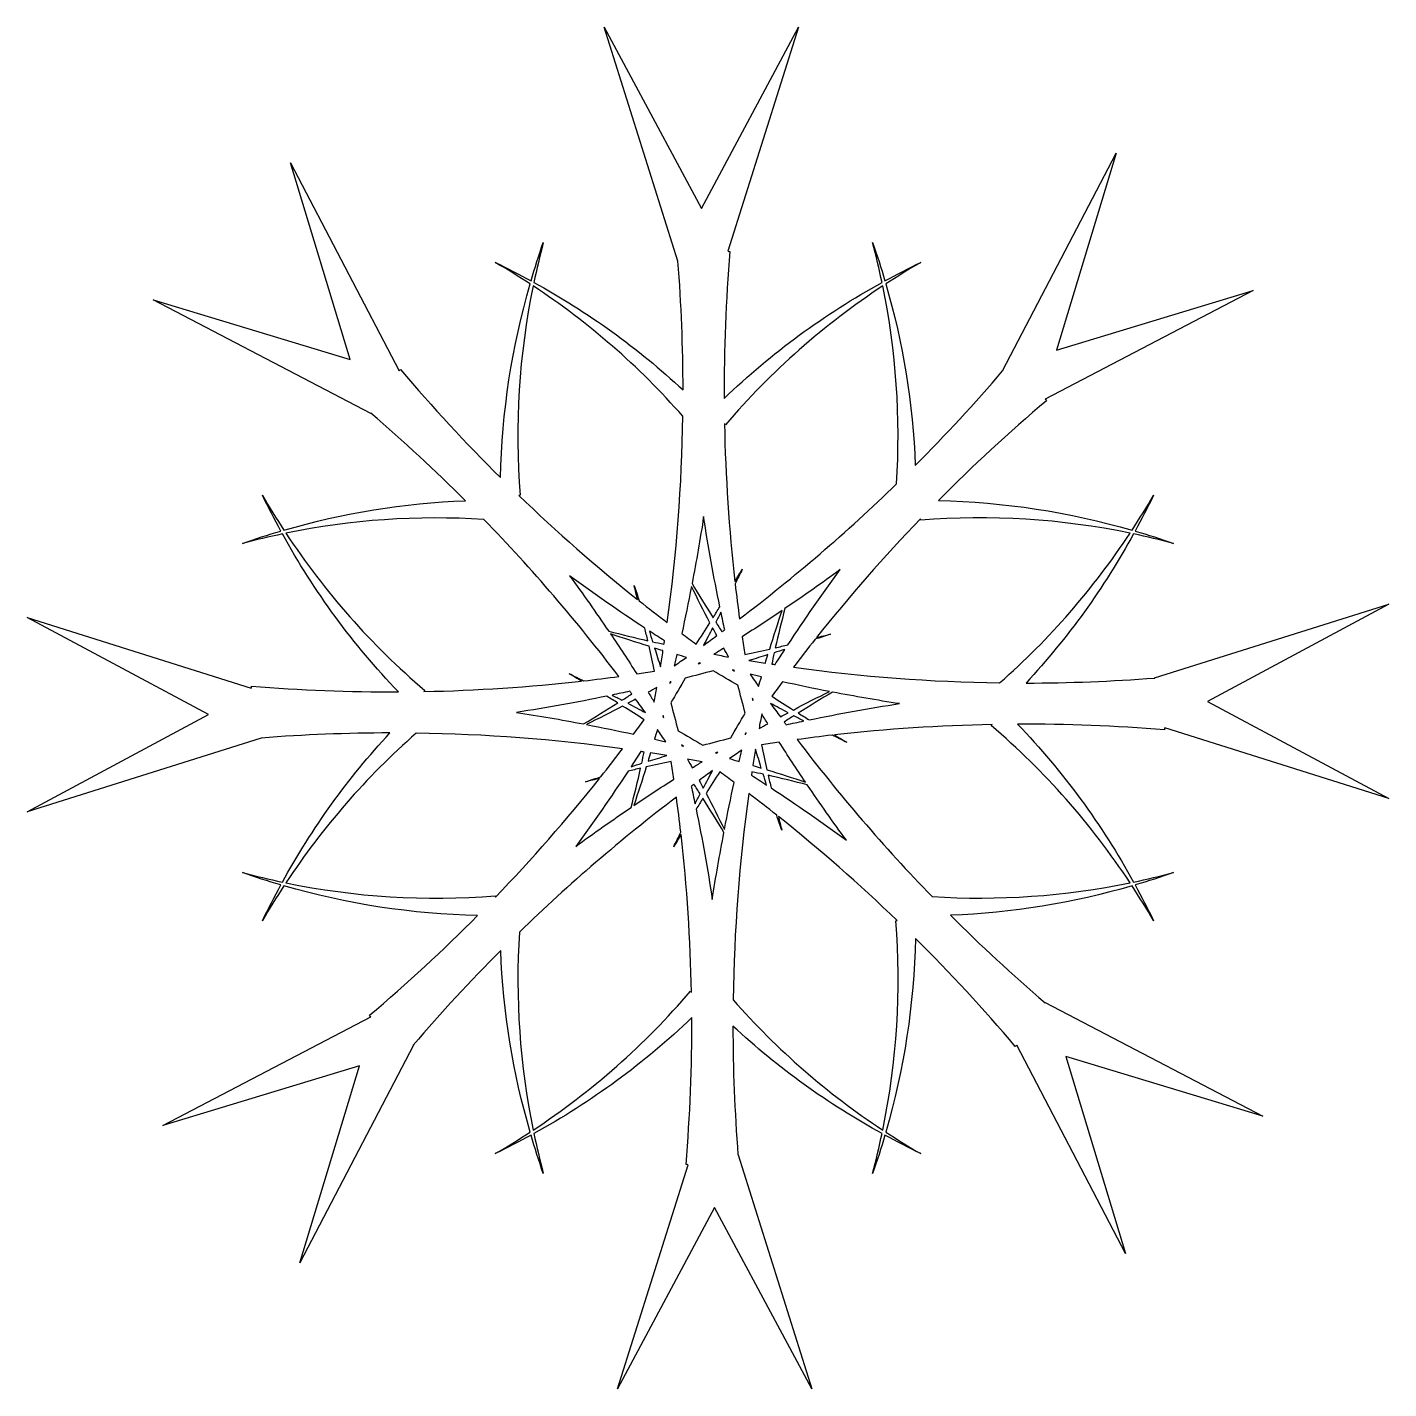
# Model space of a CAD drawing. Header units: centimetres. Extents: x -9.6 to 9.6, y -9.6 to 9.6.
import ezdxf

# ---------------------------------------------------------------- set-up
doc = ezdxf.new("R2010")
doc.units = ezdxf.units.CM
doc.header["$MEASUREMENT"] = 0
doc.layers.add('Camada 1', color=7, linetype='Continuous')

msp = doc.modelspace()

# ---------------------------------------------------------------- linework, layer by layer
at = {"layer": 'Camada 1'}
for points, knots in [([(6.41413, -0.30861), (6.41466, -0.29927), (6.41466, -0.29043), (6.41569, -0.28056), (6.41569, -0.28056), (6.41569, -0.28056), (9.56381, -1.27039), (9.56381, -1.27039), (9.56381, -1.27039), (9.56381, -1.27039), (7.01706, 0.09335), (7.01706, 0.09335), (7.01706, 0.09335), (7.01706, 0.09335), (9.56381, 1.45683), (9.56381, 1.45683), (9.56381, 1.45683), (9.56381, 1.45683), (6.27494, 0.42286), (6.27494, 0.42286), (6.27494, 0.42286), (6.27494, 0.42286), (6.27597, 0.42103), (6.27597, 0.42103), (6.27597, 0.42103), (5.67357, 0.37454), (5.07116, 0.35092), (4.4677, 0.35015), (4.4677, 0.35015), (5.05558, 0.98346), (5.56297, 1.68817), (5.97842, 2.4456), (5.97842, 2.4456), (6.16641, 2.40562), (6.35386, 2.36279), (6.53928, 2.31267), (6.53928, 2.31267), (6.36116, 2.37577), (6.18196, 2.4321), (6.00075, 2.4856), (6.00075, 2.4856), (6.09111, 2.65126), (6.17784, 2.81821), (6.25935, 2.98881), (6.25935, 2.98881), (6.16381, 2.82186), (6.06097, 2.6593), (5.95661, 2.49806), (5.95661, 2.49806), (5.07219, 2.7546), (4.15715, 2.89509), (3.23587, 2.91481), (3.23587, 2.91481), (3.72093, 3.4035), (4.22726, 3.87168), (4.75384, 4.31697), (4.75384, 4.31697), (4.74709, 4.32501), (4.74088, 4.33126), (4.73463, 4.33853), (4.73463, 4.33853), (4.73463, 4.33853), (7.661, 5.86404), (7.661, 5.86404), (7.661, 5.86404), (7.661, 5.86404), (4.89564, 5.02767), (4.89564, 5.02767), (4.89564, 5.02767), (4.89564, 5.02767), (5.73228, 7.7928), (5.73228, 7.7928), (5.73228, 7.7928), (5.73228, 7.7928), (4.13795, 4.73633), (4.13795, 4.73633), (4.13795, 4.73633), (4.13795, 4.73633), (4.13951, 4.7358), (4.13951, 4.7358), (4.13951, 4.7358), (3.74692, 4.27699), (3.33716, 3.83373), (2.91187, 3.40685), (2.91187, 3.40685), (2.87914, 4.27024), (2.73997, 5.12762), (2.49848, 5.95698), (2.49848, 5.95698), (2.65945, 6.06162), (2.82201, 6.16341), (2.9887, 6.25948), (2.9887, 6.25948), (2.81786, 6.1782), (2.65114, 6.09123), (2.48546, 6.00088), (2.48546, 6.00088), (2.43249, 6.18162), (2.37537, 6.36153), (2.31253, 6.53941), (2.31253, 6.53941), (2.3624, 6.35349), (2.4055, 6.16653), (2.44548, 5.97855), (2.44548, 5.97855), (1.63898, 5.53479), (0.89166, 4.98692), (0.22642, 4.34893), (0.22642, 4.34893), (0.22436, 5.03783), (0.25084, 5.72696), (0.30849, 6.41427), (0.30849, 6.41427), (0.29862, 6.41506), (0.29029, 6.41506), (0.27991, 6.41583), (0.27991, 6.41583), (0.27991, 6.41583), (1.27026, 9.56342), (1.27026, 9.56342), (1.27026, 9.56342), (1.27026, 9.56342), (-0.09348, 7.0172), (-0.09348, 7.0172), (-0.09348, 7.0172), (-0.09348, 7.0172), (-1.45722, 9.56342), (-1.45722, 9.56342), (-1.45722, 9.56342), (-1.45722, 9.56342), (-0.42325, 6.27534), (-0.42325, 6.27534), (-0.42325, 6.27534), (-0.42325, 6.27534), (-0.42169, 6.27587), (-0.42169, 6.27587), (-0.42169, 6.27587), (-0.37547, 5.67397), (-0.35105, 5.07104), (-0.35054, 4.46787), (-0.35054, 4.46787), (-0.98358, 5.05575), (-1.68883, 5.56311), (-2.44652, 5.97936), (-2.44652, 5.97936), (-2.40601, 6.16682), (-2.36341, 6.35404), (-2.31357, 6.53943), (-2.31357, 6.53943), (-2.37641, 6.36208), (-2.43303, 6.18163), (-2.486, 6.00116), (-2.486, 6.00116), (-2.65115, 6.09125), (-2.8189, 6.17825), (-2.98921, 6.25953), (-2.98921, 6.25953), (-2.82252, 6.16346), (-2.65946, 6.06167), (-2.49846, 5.95677), (-2.49846, 5.95677), (-2.755, 5.07261), (-2.89576, 4.15731), (-2.91497, 3.23579), (-2.91497, 3.23579), (-3.40418, 3.72109), (-3.8726, 4.22742), (-4.31766, 4.75402), (-4.31766, 4.75402), (-4.32544, 4.74727), (-4.33168, 4.74182), (-4.33896, 4.73505), (-4.33896, 4.73505), (-4.33896, 4.73505), (-5.86468, 7.66061), (-5.86468, 7.66061), (-5.86468, 7.66061), (-5.86468, 7.66061), (-5.02857, 4.89601), (-5.02857, 4.89601), (-5.02857, 4.89601), (-5.02857, 4.89601), (-7.79343, 5.73212), (-7.79343, 5.73212), (-7.79343, 5.73212), (-7.79343, 5.73212), (-4.7367, 4.13832), (-4.7367, 4.13832), (-4.7367, 4.13832), (-4.7367, 4.13832), (-4.73567, 4.13988), (-4.73567, 4.13988), (-4.73567, 4.13988), (-4.27709, 3.747), (-3.83413, 3.33753), (-3.40725, 2.91142), (-3.40725, 2.91142), (-4.27088, 2.87948), (-5.12826, 2.73952), (-5.95712, 2.49856), (-5.95712, 2.49856), (-6.06203, 2.65929), (-6.16381, 2.82236), (-6.25935, 2.98881), (-6.25935, 2.98881), (-6.17833, 2.81821), (-6.0911, 2.65125), (-6.00178, 2.48586), (-6.00178, 2.48586), (-6.18149, 2.4321), (-6.3622, 2.37577), (-6.53978, 2.31266), (-6.53978, 2.31266), (-6.35386, 2.36277), (-6.1669, 2.40561), (-5.97892, 2.44508), (-5.97892, 2.44508), (-5.53543, 1.63911), (-4.98702, 0.89179), (-4.3493, 0.22681), (-4.3493, 0.22681), (-5.03843, 0.22422), (-5.72757, 0.2512), (-6.41411, 0.30886), (-6.41411, 0.30886), (-6.41517, 0.29873), (-6.41517, 0.28992), (-6.41567, 0.28028), (-6.41567, 0.28028), (-6.41567, 0.28028), (-9.56381, 1.27013), (-9.56381, 1.27013), (-9.56381, 1.27013), (-9.56381, 1.27013), (-7.01757, -0.09359), (-7.01757, -0.09359), (-7.01757, -0.09359), (-7.01757, -0.09359), (-9.56381, -1.45682), (-9.56381, -1.45682), (-9.56381, -1.45682), (-9.56381, -1.45682), (-6.27599, -0.42285), (-6.27599, -0.42285), (-6.27599, -0.42285), (-6.27599, -0.42285), (-6.27599, -0.42179), (-6.27599, -0.42179), (-6.27599, -0.42179), (-5.67462, -0.37504), (-5.07116, -0.35117), (-4.46875, -0.35014), (-4.46875, -0.35014), (-5.05663, -0.98371), (-5.56346, -1.68843), (-5.97947, -2.44612), (-5.97947, -2.44612), (-6.16693, -2.40611), (-6.35388, -2.36251), (-6.5398, -2.31264), (-6.5398, -2.31264), (-6.36221, -2.37601), (-6.18251, -2.4326), (-6.0018, -2.4861), (-6.0018, -2.4861), (-6.09112, -2.65178), (-6.17838, -2.8185), (-6.25937, -2.98881), (-6.25937, -2.98881), (-6.16383, -2.82265), (-6.06204, -2.65903), (-5.95714, -2.49859), (-5.95714, -2.49859), (-5.07327, -2.75513), (-4.15718, -2.89533), (-3.2359, -2.91507), (-3.2359, -2.91507), (-3.72096, -3.40376), (-4.2278, -3.8722), (-4.7544, -4.31723), (-4.7544, -4.31723), (-4.74712, -4.32504), (-4.74141, -4.33178), (-4.73519, -4.33853), (-4.73519, -4.33853), (-4.73519, -4.33853), (-7.66048, -5.8643), (-7.66048, -5.8643), (-7.66048, -5.8643), (-7.66048, -5.8643), (-4.89614, -5.02819), (-4.89614, -5.02819), (-4.89614, -5.02819), (-4.89614, -5.02819), (-5.73278, -7.79253), (-5.73278, -7.79253), (-5.73278, -7.79253), (-5.73278, -7.79253), (-4.13845, -4.73633), (-4.13845, -4.73633), (-4.13845, -4.73633), (-4.13845, -4.73633), (-4.14054, -4.7358), (-4.14054, -4.7358), (-4.14054, -4.7358), (-3.74742, -4.27725), (-3.33819, -3.83373), (-2.91184, -3.40738), (-2.91184, -3.40738), (-2.87964, -4.27048), (-2.73941, -5.12842), (-2.49845, -5.95725), (-2.49845, -5.95725), (-2.65995, -6.06216), (-2.82251, -6.16445), (-2.9892, -6.25999), (-2.9892, -6.25999), (-2.81886, -6.17847), (-2.65114, -6.09174), (-2.48599, -6.00139), (-2.48599, -6.00139), (-2.43302, -6.18213), (-2.3764, -6.36181), (-2.31356, -6.53942), (-2.31356, -6.53942), (-2.36341, -6.354), (-2.40601, -6.16707), (-2.44545, -5.97906), (-2.44545, -5.97906), (-1.63948, -5.53504), (-0.89269, -4.98663), (-0.22689, -4.34997), (-0.22689, -4.34997), (-0.2243, -5.03807), (-0.25181, -5.72721), (-0.30896, -6.41478), (-0.30896, -6.41478), (-0.29909, -6.41478), (-0.29028, -6.41531), (-0.28041, -6.41581), (-0.28041, -6.41581), (-0.28041, -6.41581), (-1.27075, -9.56343), (-1.27075, -9.56343), (-1.27075, -9.56343), (-1.27075, -9.56343), (0.09348, -7.0172), (0.09348, -7.0172), (0.09348, -7.0172), (0.09348, -7.0172), (1.45667, -9.56342), (1.45667, -9.56342), (1.45667, -9.56342), (1.45667, -9.56342), (0.42272, -6.2756), (0.42272, -6.2756), (0.42272, -6.2756), (0.42272, -6.2756), (0.42116, -6.27613), (0.42116, -6.27613), (0.42116, -6.27613), (0.37441, -5.67426), (0.35054, -5.07079), (0.35001, -4.46839), (0.35001, -4.46839), (0.98358, -5.05627), (1.6883, -5.56366), (2.44548, -5.97961), (2.44548, -5.97961), (2.40547, -6.16709), (2.3629, -6.35402), (2.31253, -6.53944), (2.31253, -6.53944), (2.3759, -6.36183), (2.43249, -6.18215), (2.48546, -6.00141), (2.48546, -6.00141), (2.65114, -6.09177), (2.81786, -6.1785), (2.9887, -6.26001), (2.9887, -6.26001), (2.82199, -6.16394), (2.65892, -6.06215), (2.49795, -5.95727), (2.49795, -5.95727), (2.75502, -5.07285), (2.89522, -4.15731), (2.91443, -3.236), (2.91443, -3.236), (3.40362, -3.72106), (3.87204, -4.22739), (4.31712, -4.75452), (4.31712, -4.75452), (4.32493, -4.74775), (4.33114, -4.74153), (4.33842, -4.73528), (4.33842, -4.73528), (4.33842, -4.73528), (5.86366, -7.66112), (5.86366, -7.66112), (5.86366, -7.66112), (5.86366, -7.66112), (5.02808, -4.89628), (5.02808, -4.89628), (5.02808, -4.89628), (5.02808, -4.89628), (7.79242, -5.73239), (7.79242, -5.73239), (7.79242, -5.73239), (7.79242, -5.73239), (4.73622, -4.13806), (4.73622, -4.13806), (4.73622, -4.13806), (4.73622, -4.13806), (4.73569, -4.14015), (4.73569, -4.14015), (4.73569, -4.14015), (4.27714, -3.74703), (3.83362, -3.3378), (3.40674, -2.91195), (3.40674, -2.91195), (4.27037, -2.87972), (5.12778, -2.74005), (5.95661, -2.49909), (5.95661, -2.49909), (6.06152, -2.65953), (6.16381, -2.82265), (6.25935, -2.98881), (6.25935, -2.98881), (6.17783, -2.81847), (6.09057, -2.65178), (6.00075, -2.4861), (6.00075, -2.4861), (6.18199, -2.43263), (6.36117, -2.37601), (6.53928, -2.31264), (6.53928, -2.31264), (6.35386, -2.36251), (6.1664, -2.40612), (5.97842, -2.44559), (5.97842, -2.44559), (5.5349, -1.63909), (4.98652, -0.8923), (4.3493, -0.22756), (4.3493, -0.22756), (5.0374, -0.22447), (5.72656, -0.25149), (6.41413, -0.30861)], [0, 0, 0, 0, 0.00884956, 0.00884956, 0.00884956, 0.00884956, 0.01769912, 0.01769912, 0.01769912, 0.01769912, 0.02654867, 0.02654867, 0.02654867, 0.02654867, 0.03539823, 0.03539823, 0.03539823, 0.03539823, 0.04424779, 0.04424779, 0.04424779, 0.04424779, 0.05309735, 0.05309735, 0.05309735, 0.05309735, 0.0619469, 0.0619469, 0.0619469, 0.0619469, 0.07079646, 0.07079646, 0.07079646, 0.07079646, 0.07964602, 0.07964602, 0.07964602, 0.07964602, 0.08849558, 0.08849558, 0.08849558, 0.08849558, 0.09734513, 0.09734513, 0.09734513, 0.09734513, 0.10619469, 0.10619469, 0.10619469, 0.10619469, 0.11504425, 0.11504425, 0.11504425, 0.11504425, 0.12389381, 0.12389381, 0.12389381, 0.12389381, 0.13274336, 0.13274336, 0.13274336, 0.13274336, 0.14159292, 0.14159292, 0.14159292, 0.14159292, 0.15044248, 0.15044248, 0.15044248, 0.15044248, 0.15929204, 0.15929204, 0.15929204, 0.15929204, 0.16814159, 0.16814159, 0.16814159, 0.16814159, 0.17699115, 0.17699115, 0.17699115, 0.17699115, 0.18584071, 0.18584071, 0.18584071, 0.18584071, 0.19469027, 0.19469027, 0.19469027, 0.19469027, 0.20353982, 0.20353982, 0.20353982, 0.20353982, 0.21238938, 0.21238938, 0.21238938, 0.21238938, 0.22123894, 0.22123894, 0.22123894, 0.22123894, 0.2300885, 0.2300885, 0.2300885, 0.2300885, 0.23893805, 0.23893805, 0.23893805, 0.23893805, 0.24778761, 0.24778761, 0.24778761, 0.24778761, 0.25663717, 0.25663717, 0.25663717, 0.25663717, 0.26548673, 0.26548673, 0.26548673, 0.26548673, 0.27433628, 0.27433628, 0.27433628, 0.27433628, 0.28318584, 0.28318584, 0.28318584, 0.28318584, 0.2920354, 0.2920354, 0.2920354, 0.2920354, 0.30088496, 0.30088496, 0.30088496, 0.30088496, 0.30973451, 0.30973451, 0.30973451, 0.30973451, 0.31858407, 0.31858407, 0.31858407, 0.31858407, 0.32743363, 0.32743363, 0.32743363, 0.32743363, 0.33628319, 0.33628319, 0.33628319, 0.33628319, 0.34513274, 0.34513274, 0.34513274, 0.34513274, 0.3539823, 0.3539823, 0.3539823, 0.3539823, 0.36283186, 0.36283186, 0.36283186, 0.36283186, 0.37168142, 0.37168142, 0.37168142, 0.37168142, 0.38053097, 0.38053097, 0.38053097, 0.38053097, 0.38938053, 0.38938053, 0.38938053, 0.38938053, 0.39823009, 0.39823009, 0.39823009, 0.39823009, 0.40707965, 0.40707965, 0.40707965, 0.40707965, 0.4159292, 0.4159292, 0.4159292, 0.4159292, 0.42477876, 0.42477876, 0.42477876, 0.42477876, 0.43362832, 0.43362832, 0.43362832, 0.43362832, 0.44247788, 0.44247788, 0.44247788, 0.44247788, 0.45132743, 0.45132743, 0.45132743, 0.45132743, 0.46017699, 0.46017699, 0.46017699, 0.46017699, 0.46902655, 0.46902655, 0.46902655, 0.46902655, 0.47787611, 0.47787611, 0.47787611, 0.47787611, 0.48672566, 0.48672566, 0.48672566, 0.48672566, 0.49557522, 0.49557522, 0.49557522, 0.49557522, 0.50442478, 0.50442478, 0.50442478, 0.50442478, 0.51327434, 0.51327434, 0.51327434, 0.51327434, 0.52212389, 0.52212389, 0.52212389, 0.52212389, 0.53097345, 0.53097345, 0.53097345, 0.53097345, 0.53982301, 0.53982301, 0.53982301, 0.53982301, 0.54867257, 0.54867257, 0.54867257, 0.54867257, 0.55752212, 0.55752212, 0.55752212, 0.55752212, 0.56637168, 0.56637168, 0.56637168, 0.56637168, 0.57522124, 0.57522124, 0.57522124, 0.57522124, 0.5840708, 0.5840708, 0.5840708, 0.5840708, 0.59292035, 0.59292035, 0.59292035, 0.59292035, 0.60176991, 0.60176991, 0.60176991, 0.60176991, 0.61061947, 0.61061947, 0.61061947, 0.61061947, 0.61946903, 0.61946903, 0.61946903, 0.61946903, 0.62831858, 0.62831858, 0.62831858, 0.62831858, 0.63716814, 0.63716814, 0.63716814, 0.63716814, 0.6460177, 0.6460177, 0.6460177, 0.6460177, 0.65486726, 0.65486726, 0.65486726, 0.65486726, 0.66371681, 0.66371681, 0.66371681, 0.66371681, 0.67256637, 0.67256637, 0.67256637, 0.67256637, 0.68141593, 0.68141593, 0.68141593, 0.68141593, 0.69026549, 0.69026549, 0.69026549, 0.69026549, 0.69911504, 0.69911504, 0.69911504, 0.69911504, 0.7079646, 0.7079646, 0.7079646, 0.7079646, 0.71681416, 0.71681416, 0.71681416, 0.71681416, 0.72566372, 0.72566372, 0.72566372, 0.72566372, 0.73451327, 0.73451327, 0.73451327, 0.73451327, 0.74336283, 0.74336283, 0.74336283, 0.74336283, 0.75221239, 0.75221239, 0.75221239, 0.75221239, 0.76106195, 0.76106195, 0.76106195, 0.76106195, 0.7699115, 0.7699115, 0.7699115, 0.7699115, 0.77876106, 0.77876106, 0.77876106, 0.77876106, 0.78761062, 0.78761062, 0.78761062, 0.78761062, 0.79646018, 0.79646018, 0.79646018, 0.79646018, 0.80530973, 0.80530973, 0.80530973, 0.80530973, 0.81415929, 0.81415929, 0.81415929, 0.81415929, 0.82300885, 0.82300885, 0.82300885, 0.82300885, 0.83185841, 0.83185841, 0.83185841, 0.83185841, 0.84070796, 0.84070796, 0.84070796, 0.84070796, 0.84955752, 0.84955752, 0.84955752, 0.84955752, 0.85840708, 0.85840708, 0.85840708, 0.85840708, 0.86725664, 0.86725664, 0.86725664, 0.86725664, 0.87610619, 0.87610619, 0.87610619, 0.87610619, 0.88495575, 0.88495575, 0.88495575, 0.88495575, 0.89380531, 0.89380531, 0.89380531, 0.89380531, 0.90265487, 0.90265487, 0.90265487, 0.90265487, 0.91150442, 0.91150442, 0.91150442, 0.91150442, 0.92035398, 0.92035398, 0.92035398, 0.92035398, 0.92920354, 0.92920354, 0.92920354, 0.92920354, 0.9380531, 0.9380531, 0.9380531, 0.9380531, 0.94690265, 0.94690265, 0.94690265, 0.94690265, 0.95575221, 0.95575221, 0.95575221, 0.95575221, 0.96460177, 0.96460177, 0.96460177, 0.96460177, 0.97345133, 0.97345133, 0.97345133, 0.97345133, 0.98230088, 0.98230088, 0.98230088, 0.98230088, 1, 1, 1, 1]), ([(-2.45639, 5.92844), (-1.6769, 5.41586), (-0.96906, 4.7997), (-0.35367, 4.09784), (-0.35367, 4.09784), (-0.36716, 3.12851), (-0.4409, 2.15998), (-0.57282, 1.19951), (-0.57282, 1.19951), (-0.70471, 1.3), (-0.8356, 1.40152), (-0.96541, 1.50489), (-0.96541, 1.50489), (-0.98983, 1.57604), (-1.01319, 1.64795), (-1.03812, 1.71859), (-1.03812, 1.71859), (-1.02047, 1.65366), (-1.00542, 1.58773), (-0.98878, 1.52306), (-0.98878, 1.52306), (-1.56782, 1.98526), (-2.12556, 2.47289), (-2.65944, 2.98729), (-2.65944, 2.98729), (-2.65216, 2.98782), (-2.64645, 2.98806), (-2.63867, 2.98806), (-2.63867, 2.98806), (-2.71918, 3.97216), (-2.65528, 4.96329), (-2.45639, 5.92844)], [0, 0, 0, 0, 0.11111111, 0.11111111, 0.11111111, 0.11111111, 0.22222222, 0.22222222, 0.22222222, 0.22222222, 0.33333333, 0.33333333, 0.33333333, 0.33333333, 0.44444444, 0.44444444, 0.44444444, 0.44444444, 0.55555556, 0.55555556, 0.55555556, 0.55555556, 0.66666667, 0.66666667, 0.66666667, 0.66666667, 0.77777778, 0.77777778, 0.77777778, 0.77777778, 1, 1, 1, 1]), ([(0.2467, 3.97838), (0.88599, 4.73088), (1.63224, 5.38678), (2.45536, 5.92844), (2.45536, 5.92844), (2.64335, 5.01497), (2.70933, 4.07861), (2.64753, 3.14748), (2.64753, 3.14748), (1.95218, 2.47131), (1.21576, 1.8388), (0.44302, 1.25248), (0.44302, 1.25248), (0.42122, 1.4171), (0.39992, 1.58173), (0.38121, 1.74662), (0.38121, 1.74662), (0.41447, 1.81388), (0.44873, 1.88087), (0.48093, 1.94889), (0.48093, 1.94889), (0.4477, 1.891), (0.41187, 1.83385), (0.37761, 1.77622), (0.37761, 1.77622), (0.29503, 2.51211), (0.24622, 3.25135), (0.23167, 3.99242), (0.23167, 3.99242), (0.23733, 3.98775), (0.24148, 3.98383), (0.2467, 3.97838)], [0, 0, 0, 0, 0.11111111, 0.11111111, 0.11111111, 0.11111111, 0.22222222, 0.22222222, 0.22222222, 0.22222222, 0.33333333, 0.33333333, 0.33333333, 0.33333333, 0.44444444, 0.44444444, 0.44444444, 0.44444444, 0.55555556, 0.55555556, 0.55555556, 0.55555556, 0.66666667, 0.66666667, 0.66666667, 0.66666667, 0.77777778, 0.77777778, 0.77777778, 0.77777778, 1, 1, 1, 1]), ([(-5.9291, 2.45573), (-5.01563, 2.64372), (-4.07876, 2.70917), (-3.14761, 2.64787), (-3.14761, 2.64787), (-2.47197, 1.95223), (-1.83893, 1.21584), (-1.25311, 0.44336), (-1.25311, 0.44336), (-1.41773, 0.42103), (-1.58236, 0.39999), (-1.74698, 0.38132), (-1.74698, 0.38132), (-1.8145, 0.41455), (-1.88147, 0.44858), (-1.94899, 0.48128), (-1.94899, 0.48128), (-1.89083, 0.44752), (-1.83474, 0.41193), (-1.77656, 0.3774), (-1.77656, 0.3774), (-2.51192, 0.29509), (-3.25196, 0.24574), (-3.9925, 0.23198), (-3.9925, 0.23198), (-3.98782, 0.2377), (-3.98419, 0.24185), (-3.97848, 0.24703), (-3.97848, 0.24703), (-4.73152, 0.88635), (-5.38742, 1.63184), (-5.9291, 2.45573)], [0, 0, 0, 0, 0.11111111, 0.11111111, 0.11111111, 0.11111111, 0.22222222, 0.22222222, 0.22222222, 0.22222222, 0.33333333, 0.33333333, 0.33333333, 0.33333333, 0.44444444, 0.44444444, 0.44444444, 0.44444444, 0.55555556, 0.55555556, 0.55555556, 0.55555556, 0.66666667, 0.66666667, 0.66666667, 0.66666667, 0.77777778, 0.77777778, 0.77777778, 0.77777778, 1, 1, 1, 1]), ([(-0.06128, 2.68917), (0.00312, 2.26488), (0.07945, 1.84266), (0.16618, 1.42203), (0.16618, 1.42203), (0.13451, 1.37036), (0.10281, 1.31818), (0.07064, 1.26675), (0.07064, 1.26675), (-0.03011, 1.42619), (-0.12724, 1.58769), (-0.22432, 1.74999), (-0.22432, 1.74999), (-0.16462, 2.06208), (-0.10906, 2.37498), (-0.06128, 2.68917)], [0, 0, 0, 0, 0.2, 0.2, 0.2, 0.2, 0.4, 0.4, 0.4, 0.4, 0.6, 0.6, 0.6, 0.6, 1, 1, 1, 1]), ([(2.98715, 2.65933), (2.98768, 2.65179), (2.98768, 2.6461), (2.98768, 2.63856), (2.98768, 2.63856), (3.97127, 2.71852), (4.96266, 2.65518), (5.92858, 2.45576), (5.92858, 2.45576), (5.41497, 1.67677), (4.80011, 0.9679), (4.09745, 0.35304), (4.09745, 0.35304), (3.12788, 0.36706), (2.15988, 0.44054), (1.19912, 0.57219), (1.19912, 0.57219), (1.29987, 0.70411), (1.40116, 0.8355), (1.50448, 0.96507), (1.50448, 0.96507), (1.57563, 0.98923), (1.64783, 1.01259), (1.71895, 1.03778), (1.71895, 1.03778), (1.65352, 1.02013), (1.58809, 1.00532), (1.52266, 0.98844), (1.52266, 0.98844), (1.98485, 1.56744), (2.47301, 2.12545), (2.98715, 2.65933)], [0, 0, 0, 0, 0.11111111, 0.11111111, 0.11111111, 0.11111111, 0.22222222, 0.22222222, 0.22222222, 0.22222222, 0.33333333, 0.33333333, 0.33333333, 0.33333333, 0.44444444, 0.44444444, 0.44444444, 0.44444444, 0.55555556, 0.55555556, 0.55555556, 0.55555556, 0.66666667, 0.66666667, 0.66666667, 0.66666667, 0.77777778, 0.77777778, 0.77777778, 0.77777778, 1, 1, 1, 1]), ([(0.94567, 0.84558), (0.98774, 1.02915), (1.03293, 1.21248), (1.07913, 1.39554), (1.07913, 1.39554), (1.34191, 1.57392), (1.60211, 1.75596), (1.85761, 1.94421), (1.85761, 1.94421), (1.60313, 1.59914), (1.35855, 1.24624), (1.12278, 0.88765), (1.12278, 0.88765), (1.06357, 0.87363), (1.00489, 0.85884), (0.94567, 0.84558)], [0, 0, 0, 0, 0.2, 0.2, 0.2, 0.2, 0.4, 0.4, 0.4, 0.4, 0.6, 0.6, 0.6, 0.6, 1, 1, 1, 1]), ([(-0.84598, 0.94557), (-1.02981, 0.98764), (-1.21261, 1.03257), (-1.39541, 1.07876), (-1.39541, 1.07876), (-1.57406, 1.34181), (-1.75686, 1.6025), (-1.94487, 1.85801), (-1.94487, 1.85801), (-1.60004, 1.6033), (-1.24637, 1.35895), (-0.88857, 1.12292), (-0.88857, 1.12292), (-0.87402, 1.06423), (-0.85947, 1.00476), (-0.84598, 0.94557)], [0, 0, 0, 0, 0.2, 0.2, 0.2, 0.2, 0.4, 0.4, 0.4, 0.4, 0.6, 0.6, 0.6, 0.6, 1, 1, 1, 1]), ([(-0.23267, 1.70585), (-0.14747, 1.53551), (-0.06077, 1.367), (0.02752, 1.19872), (0.02752, 1.19872), (-0.03635, 1.09773), (-0.10075, 0.99721), (-0.16568, 0.89725), (-0.16568, 0.89725), (-0.2332, 0.94686), (-0.30176, 0.99568), (-0.36875, 1.04552), (-0.36875, 1.04552), (-0.32041, 1.26468), (-0.27474, 1.48513), (-0.23267, 1.70585)], [0, 0, 0, 0, 0.2, 0.2, 0.2, 0.2, 0.4, 0.4, 0.4, 0.4, 0.6, 0.6, 0.6, 0.6, 1, 1, 1, 1]), ([(0.19629, 1.07045), (0.16668, 1.11641), (0.13761, 1.1616), (0.10906, 1.20756), (0.10906, 1.20756), (0.13345, 1.25431), (0.15788, 1.30104), (0.18227, 1.34752), (0.18227, 1.34752), (0.19942, 1.26441), (0.21603, 1.1816), (0.23471, 1.09876), (0.23471, 1.09876), (0.22228, 1.08942), (0.20929, 1.08006), (0.19629, 1.07045)], [0, 0, 0, 0, 0.2, 0.2, 0.2, 0.2, 0.4, 0.4, 0.4, 0.4, 0.6, 0.6, 0.6, 0.6, 1, 1, 1, 1]), ([(0.86728, 0.8282), (0.75044, 0.80172), (0.6341, 0.776), (0.51726, 0.75134), (0.51726, 0.75134), (0.5043, 0.83415), (0.49025, 0.917), (0.47831, 1.00037), (0.47831, 1.00037), (0.66839, 1.12057), (0.85587, 1.24471), (1.04227, 1.37036), (1.04227, 1.37036), (0.98152, 1.18991), (0.92284, 1.00944), (0.86728, 0.8282)], [0, 0, 0, 0, 0.2, 0.2, 0.2, 0.2, 0.4, 0.4, 0.4, 0.4, 0.6, 0.6, 0.6, 0.6, 1, 1, 1, 1]), ([(-0.8283, 0.86688), (-0.80234, 0.75081), (-0.77636, 0.63447), (-0.75197, 0.51739), (-0.75197, 0.51739), (-0.83455, 0.5044), (-0.91712, 0.49064), (-0.99967, 0.47871), (-0.99967, 0.47871), (-1.12069, 0.66799), (-1.24428, 0.85548), (-1.37048, 1.0419), (-1.37048, 1.0419), (-1.19081, 0.98139), (-1.01007, 0.92297), (-0.8283, 0.86688)], [0, 0, 0, 0, 0.2, 0.2, 0.2, 0.2, 0.4, 0.4, 0.4, 0.4, 0.6, 0.6, 0.6, 0.6, 1, 1, 1, 1]), ([(-0.61852, 0.89596), (-0.67149, 0.90763), (-0.72446, 0.91908), (-0.77743, 0.93075), (-0.77743, 0.93075), (-0.79301, 0.98086), (-0.8086, 1.03124), (-0.82416, 1.08135), (-0.82416, 1.08135), (-0.75354, 1.03513), (-0.68293, 0.9889), (-0.61125, 0.94297), (-0.61125, 0.94297), (-0.6133, 0.92713), (-0.61643, 0.91154), (-0.61852, 0.89596)], [0, 0, 0, 0, 0.2, 0.2, 0.2, 0.2, 0.4, 0.4, 0.4, 0.4, 0.6, 0.6, 0.6, 0.6, 1, 1, 1, 1]), ([(0.12255, 1.01671), (0.06024, 0.97075), (-0.00157, 0.92453), (-0.0644, 0.8796), (-0.0644, 0.8796), (-0.02024, 0.96114), (0.02233, 1.04343), (0.06543, 1.12548), (0.06543, 1.12548), (0.08517, 1.08942), (0.10335, 1.0528), (0.12255, 1.01671)], [0, 0, 0, 0, 0.25, 0.25, 0.25, 0.25, 0.5, 0.5, 0.5, 0.5, 1, 1, 1, 1]), ([(-0.66784, 0.57632), (-0.6938, 0.66511), (-0.72237, 0.75393), (-0.74938, 0.8422), (-0.74938, 0.8422), (-0.71043, 0.83027), (-0.67149, 0.81728), (-0.63254, 0.80585), (-0.63254, 0.80585), (-0.64397, 0.72951), (-0.65487, 0.65241), (-0.66784, 0.57632)], [0, 0, 0, 0, 0.25, 0.25, 0.25, 0.25, 0.5, 0.5, 0.5, 0.5, 1, 1, 1, 1]), ([(0.28927, 0.71628), (0.22021, 0.72848), (0.15113, 0.742), (0.08255, 0.75472), (0.08255, 0.75472), (0.12877, 0.78277), (0.17449, 0.81134), (0.22072, 0.83962), (0.22072, 0.83962), (0.24305, 0.79886), (0.26644, 0.75705), (0.28927, 0.71628)], [0, 0, 0, 0, 0.25, 0.25, 0.25, 0.25, 0.5, 0.5, 0.5, 0.5, 1, 1, 1, 1]), ([(0.89636, 0.61762), (0.90726, 0.67059), (0.91869, 0.72406), (0.93062, 0.77703), (0.93062, 0.77703), (0.981, 0.79261), (1.03137, 0.80767), (1.08122, 0.82402), (1.08122, 0.82402), (1.035, 0.75287), (0.98825, 0.68199), (0.94255, 0.61085), (0.94255, 0.61085), (0.9275, 0.61293), (0.91191, 0.61553), (0.89636, 0.61762)], [0, 0, 0, 0, 0.2, 0.2, 0.2, 0.2, 0.4, 0.4, 0.4, 0.4, 0.6, 0.6, 0.6, 0.6, 1, 1, 1, 1]), ([(-0.30276, 0.71133), (-0.35988, 0.67082), (-0.41754, 0.63188), (-0.47569, 0.59266), (-0.47569, 0.59266), (-0.4627, 0.64486), (-0.45024, 0.6973), (-0.4383, 0.75001), (-0.4383, 0.75001), (-0.39312, 0.73705), (-0.34742, 0.72406), (-0.30276, 0.71133)], [0, 0, 0, 0, 0.25, 0.25, 0.25, 0.25, 0.5, 0.5, 0.5, 0.5, 1, 1, 1, 1]), ([(-0.11581, 0.63474), (-0.11219, 0.63265), (-0.10856, 0.63006), (-0.10491, 0.62799), (-0.10491, 0.62799), (-0.11634, 0.6259), (-0.12727, 0.62384), (-0.13817, 0.62124), (-0.13817, 0.62124), (-0.13086, 0.62592), (-0.12361, 0.63005), (-0.11581, 0.63474)], [0, 0, 0, 0, 0.25, 0.25, 0.25, 0.25, 0.5, 0.5, 0.5, 0.5, 1, 1, 1, 1]), ([(0.57592, 0.6672), (0.66527, 0.69368), (0.75404, 0.72173), (0.84233, 0.74925), (0.84233, 0.74925), (0.8304, 0.70954), (0.81741, 0.67083), (0.80545, 0.63188), (0.80545, 0.63188), (0.72914, 0.64357), (0.65228, 0.65447), (0.57592, 0.6672)], [0, 0, 0, 0, 0.25, 0.25, 0.25, 0.25, 0.5, 0.5, 0.5, 0.5, 1, 1, 1, 1]), ([(0.52295, -0.07181), (0.4544, -0.18812), (0.38534, -0.30393), (0.31888, -0.4208), (0.31888, -0.4208), (0.18852, -0.45403), (0.05766, -0.48726), (-0.07217, -0.52259), (-0.07217, -0.52259), (-0.18798, -0.45507), (-0.30379, -0.38548), (-0.42116, -0.31902), (-0.42116, -0.31902), (-0.45439, -0.18869), (-0.48762, -0.05833), (-0.52295, 0.07151), (-0.52295, 0.07151), (-0.4544, 0.18782), (-0.38584, 0.30339), (-0.31938, 0.42076), (-0.31938, 0.42076), (-0.18852, 0.45399), (-0.05816, 0.48749), (0.07165, 0.52281), (0.07165, 0.52281), (0.18746, 0.45426), (0.3038, 0.38544), (0.42064, 0.31897), (0.42064, 0.31897), (0.45389, 0.18889), (0.48712, 0.05802), (0.52295, -0.07181)], [0, 0, 0, 0, 0.11111111, 0.11111111, 0.11111111, 0.11111111, 0.22222222, 0.22222222, 0.22222222, 0.22222222, 0.33333333, 0.33333333, 0.33333333, 0.33333333, 0.44444444, 0.44444444, 0.44444444, 0.44444444, 0.55555556, 0.55555556, 0.55555556, 0.55555556, 0.66666667, 0.66666667, 0.66666667, 0.66666667, 0.77777778, 0.77777778, 0.77777778, 0.77777778, 1, 1, 1, 1]), ([(0.37026, 0.5179), (0.36092, 0.52412), (0.35158, 0.53063), (0.34221, 0.53711), (0.34221, 0.53711), (0.35052, 0.53478), (0.35883, 0.53269), (0.36713, 0.53063), (0.36713, 0.53063), (0.36819, 0.5262), (0.36872, 0.52205), (0.37026, 0.5179)], [0, 0, 0, 0, 0.25, 0.25, 0.25, 0.25, 0.5, 0.5, 0.5, 0.5, 1, 1, 1, 1]), ([(0.71094, 0.30186), (0.67096, 0.35925), (0.63201, 0.4174), (0.59254, 0.47453), (0.59254, 0.47453), (0.64448, 0.46207), (0.69745, 0.44987), (0.75042, 0.43765), (0.75042, 0.43765), (0.73692, 0.39222), (0.72395, 0.34705), (0.71094, 0.30186)], [0, 0, 0, 0, 0.25, 0.25, 0.25, 0.25, 0.5, 0.5, 0.5, 0.5, 1, 1, 1, 1]), ([(-1.07135, 0.19669), (-1.11654, 0.16708), (-1.16171, 0.13801), (-1.20846, 0.10893), (-1.20846, 0.10893), (-1.25521, 0.13282), (-1.30091, 0.15775), (-1.34763, 0.18164), (-1.34763, 0.18164), (-1.26505, 0.19929), (-1.18145, 0.21643), (-1.09887, 0.23461), (-1.09887, 0.23461), (-1.08953, 0.22214), (-1.08069, 0.20968), (-1.07135, 0.19669)], [0, 0, 0, 0, 0.2, 0.2, 0.2, 0.2, 0.4, 0.4, 0.4, 0.4, 0.6, 0.6, 0.6, 0.6, 1, 1, 1, 1]), ([(-0.71668, 0.28914), (-0.72861, 0.22059), (-0.74264, 0.15203), (-0.75563, 0.08298), (-0.75563, 0.08298), (-0.78368, 0.1292), (-0.81172, 0.17439), (-0.8403, 0.22112), (-0.8403, 0.22112), (-0.79923, 0.24395), (-0.75769, 0.26628), (-0.71668, 0.28914)], [0, 0, 0, 0, 0.25, 0.25, 0.25, 0.25, 0.5, 0.5, 0.5, 0.5, 1, 1, 1, 1]), ([(-0.5188, 0.36989), (-0.52502, 0.36055), (-0.53126, 0.35145), (-0.53804, 0.34211), (-0.53804, 0.34211), (-0.53542, 0.35015), (-0.53336, 0.35846), (-0.53127, 0.36703), (-0.53127, 0.36703), (-0.52713, 0.36806), (-0.52295, 0.36912), (-0.5188, 0.36989)], [0, 0, 0, 0, 0.25, 0.25, 0.25, 0.25, 0.5, 0.5, 0.5, 0.5, 1, 1, 1, 1]), ([(0.89688, 0.16502), (0.94673, 0.23254), (0.99554, 0.30133), (1.04539, 0.36859), (1.04539, 0.36859), (1.26454, 0.31951), (1.48473, 0.27432), (1.70545, 0.23201), (1.70545, 0.23201), (1.53561, 0.14737), (1.36684, 0.06114), (1.19909, -0.02815), (1.19909, -0.02815), (1.09733, 0.03622), (0.99761, 0.10062), (0.89688, 0.16502)], [0, 0, 0, 0, 0.2, 0.2, 0.2, 0.2, 0.4, 0.4, 0.4, 0.4, 0.6, 0.6, 0.6, 0.6, 1, 1, 1, 1]), ([(1.26661, -0.07128), (1.42658, 0.02894), (1.58805, 0.1271), (1.74958, 0.22317), (1.74958, 0.22317), (2.06171, 0.16398), (2.37484, 0.10892), (2.68904, 0.06114), (2.68904, 0.06114), (2.26475, -0.00326), (1.84256, -0.08012), (1.42243, -0.16685), (1.42243, -0.16685), (1.36999, -0.13515), (1.31855, -0.10295), (1.26661, -0.07128)], [0, 0, 0, 0, 0.2, 0.2, 0.2, 0.2, 0.4, 0.4, 0.4, 0.4, 0.6, 0.6, 0.6, 0.6, 1, 1, 1, 1]), ([(-1.26714, 0.07048), (-1.42658, -0.02974), (-1.58861, -0.12685), (-1.75064, -0.22397), (-1.75064, -0.22397), (-2.06274, -0.16425), (-2.37485, -0.10919), (-2.68957, -0.06141), (-2.68957, -0.06141), (-2.26475, 0.00299), (-1.84309, 0.07932), (-1.42243, 0.16605), (-1.42243, 0.16605), (-1.37049, 0.13438), (-1.31855, 0.10271), (-1.26714, 0.07048)], [0, 0, 0, 0, 0.2, 0.2, 0.2, 0.2, 0.4, 0.4, 0.4, 0.4, 0.6, 0.6, 0.6, 0.6, 1, 1, 1, 1]), ([(-1.19912, 0.02791), (-1.09837, -0.03596), (-0.99764, -0.10036), (-0.89792, -0.16529), (-0.89792, -0.16529), (-0.94674, -0.23331), (-0.99555, -0.30134), (-1.04593, -0.36886), (-1.04593, -0.36886), (-1.26561, -0.32004), (-1.4858, -0.27538), (-1.70652, -0.23228), (-1.70652, -0.23228), (-1.53614, -0.14761), (-1.36737, -0.06141), (-1.19912, 0.02791)], [0, 0, 0, 0, 0.2, 0.2, 0.2, 0.2, 0.4, 0.4, 0.4, 0.4, 0.6, 0.6, 0.6, 0.6, 1, 1, 1, 1]), ([(-0.87921, -0.06453), (-0.96126, -0.0204), (-1.04383, 0.0227), (-1.12588, 0.06583), (-1.12588, 0.06583), (-1.08953, 0.08504), (-1.05264, 0.10374), (-1.01732, 0.12295), (-1.01732, 0.12295), (-0.97166, 0.06011), (-0.9249, -0.00116), (-0.87921, -0.06453)], [0, 0, 0, 0, 0.25, 0.25, 0.25, 0.25, 0.5, 0.5, 0.5, 0.5, 1, 1, 1, 1]), ([(0.63463, 0.1162), (0.63254, 0.11205), (0.62995, 0.10842), (0.62786, 0.10477), (0.62786, 0.10477), (0.6258, 0.1162), (0.62373, 0.1266), (0.62164, 0.138), (0.62164, 0.138), (0.62629, 0.13073), (0.62995, 0.12295), (0.63463, 0.1162)], [0, 0, 0, 0, 0.25, 0.25, 0.25, 0.25, 0.5, 0.5, 0.5, 0.5, 1, 1, 1, 1]), ([(0.87868, 0.06427), (0.96075, 0.02064), (1.04333, -0.02296), (1.12588, -0.06659), (1.12588, -0.06659), (1.089, -0.0853), (1.05317, -0.10398), (1.01629, -0.12371), (1.01629, -0.12371), (0.97062, -0.06088), (0.9244, 0.00143), (0.87868, 0.06427)], [0, 0, 0, 0, 0.25, 0.25, 0.25, 0.25, 0.5, 0.5, 0.5, 0.5, 1, 1, 1, 1]), ([(-0.62839, -0.10504), (-0.6263, -0.11594), (-0.62424, -0.12684), (-0.62164, -0.13827), (-0.62164, -0.13827), (-0.62632, -0.13049), (-0.63101, -0.12269), (-0.63513, -0.11594), (-0.63513, -0.11594), (-0.63304, -0.11229), (-0.63045, -0.10866), (-0.62839, -0.10504)], [0, 0, 0, 0, 0.25, 0.25, 0.25, 0.25, 0.5, 0.5, 0.5, 0.5, 1, 1, 1, 1]), ([(0.71665, -0.2899), (0.72861, -0.22031), (0.74157, -0.15176), (0.75509, -0.08321), (0.75509, -0.08321), (0.78261, -0.12996), (0.81116, -0.17513), (0.83973, -0.22135), (0.83973, -0.22135), (0.79872, -0.24421), (0.75716, -0.26654), (0.71665, -0.2899)], [0, 0, 0, 0, 0.25, 0.25, 0.25, 0.25, 0.5, 0.5, 0.5, 0.5, 1, 1, 1, 1]), ([(1.07085, -0.19696), (1.11601, -0.16735), (1.16173, -0.13828), (1.20796, -0.1092), (1.20796, -0.1092), (1.25418, -0.13359), (1.30093, -0.15802), (1.34766, -0.18244), (1.34766, -0.18244), (1.26455, -0.20009), (1.18148, -0.2167), (1.0989, -0.23541), (1.0989, -0.23541), (1.089, -0.22238), (1.07966, -0.20995), (1.07085, -0.19696)], [0, 0, 0, 0, 0.2, 0.2, 0.2, 0.2, 0.4, 0.4, 0.4, 0.4, 0.6, 0.6, 0.6, 0.6, 1, 1, 1, 1]), ([(-2.98765, -2.65904), (-2.98765, -2.65229), (-2.98868, -2.64608), (-2.98868, -2.6388), (-2.98868, -2.6388), (-3.97227, -2.71876), (-4.96366, -2.65489), (-5.92854, -2.456), (-5.92854, -2.456), (-5.41596, -1.67701), (-4.80007, -0.96864), (-4.09794, -0.35325), (-4.09794, -0.35325), (-3.12835, -0.36727), (-2.16037, -0.44101), (-1.20014, -0.5724), (-1.20014, -0.5724), (-1.30036, -0.70429), (-1.40165, -0.83569), (-1.5055, -0.96552), (-1.5055, -0.96552), (-1.57665, -0.98991), (-1.64779, -1.01277), (-1.71947, -1.03823), (-1.71947, -1.03823), (-1.65404, -1.02056), (-1.58861, -1.0055), (-1.52368, -0.98889), (-1.52368, -0.98889), (-1.98535, -1.56797), (-2.47354, -2.12572), (-2.98765, -2.65904)], [0, 0, 0, 0, 0.11111111, 0.11111111, 0.11111111, 0.11111111, 0.22222222, 0.22222222, 0.22222222, 0.22222222, 0.33333333, 0.33333333, 0.33333333, 0.33333333, 0.44444444, 0.44444444, 0.44444444, 0.44444444, 0.55555556, 0.55555556, 0.55555556, 0.55555556, 0.66666667, 0.66666667, 0.66666667, 0.66666667, 0.77777778, 0.77777778, 0.77777778, 0.77777778, 1, 1, 1, 1]), ([(-0.71146, -0.30237), (-0.67145, -0.35949), (-0.63253, -0.41765), (-0.59253, -0.4753), (-0.59253, -0.4753), (-0.6455, -0.46231), (-0.69847, -0.44985), (-0.75041, -0.43789), (-0.75041, -0.43789), (-0.73692, -0.39272), (-0.72446, -0.34703), (-0.71146, -0.30237)], [0, 0, 0, 0, 0.25, 0.25, 0.25, 0.25, 0.5, 0.5, 0.5, 0.5, 1, 1, 1, 1]), ([(0.51829, -0.37042), (0.52401, -0.36105), (0.53075, -0.35118), (0.53697, -0.34184), (0.53697, -0.34184), (0.53491, -0.35015), (0.53282, -0.35896), (0.53022, -0.36729), (0.53022, -0.36729), (0.52607, -0.36782), (0.52192, -0.36936), (0.51829, -0.37042)], [0, 0, 0, 0, 0.25, 0.25, 0.25, 0.25, 0.5, 0.5, 0.5, 0.5, 1, 1, 1, 1]), ([(5.92857, -2.45549), (5.0151, -2.64345), (4.07876, -2.70994), (3.14708, -2.64763), (3.14708, -2.64763), (2.47147, -1.95278), (1.83893, -1.21586), (1.25258, -0.44365), (1.25258, -0.44365), (1.41723, -0.42182), (1.58183, -0.40055), (1.74701, -0.38134), (1.74701, -0.38134), (1.81398, -0.41457), (1.88097, -0.44886), (1.94902, -0.48209), (1.94902, -0.48209), (1.89086, -0.44783), (1.83374, -0.4125), (1.77609, -0.37824), (1.77609, -0.37824), (2.51198, -0.29513), (3.25149, -0.24632), (3.99253, -0.2323), (3.99253, -0.2323), (3.98734, -0.23749), (3.98372, -0.24167), (3.97853, -0.24735), (3.97853, -0.24735), (4.73049, -0.88609), (5.38639, -1.63235), (5.92857, -2.45549)], [0, 0, 0, 0, 0.11111111, 0.11111111, 0.11111111, 0.11111111, 0.22222222, 0.22222222, 0.22222222, 0.22222222, 0.33333333, 0.33333333, 0.33333333, 0.33333333, 0.44444444, 0.44444444, 0.44444444, 0.44444444, 0.55555556, 0.55555556, 0.55555556, 0.55555556, 0.66666667, 0.66666667, 0.66666667, 0.66666667, 0.77777778, 0.77777778, 0.77777778, 0.77777778, 1, 1, 1, 1]), ([(-0.37028, -0.5179), (-0.36091, -0.52465), (-0.35157, -0.53089), (-0.34221, -0.53764), (-0.34221, -0.53764), (-0.35052, -0.53505), (-0.35885, -0.53298), (-0.36713, -0.53089), (-0.36713, -0.53089), (-0.36819, -0.52671), (-0.36925, -0.52205), (-0.37028, -0.5179)], [0, 0, 0, 0, 0.25, 0.25, 0.25, 0.25, 0.5, 0.5, 0.5, 0.5, 1, 1, 1, 1]), ([(0.82778, -0.86738), (0.8013, -0.75107), (0.7764, -0.63473), (0.75094, -0.51789), (0.75094, -0.51789), (0.83405, -0.5049), (0.9166, -0.49088), (1.0002, -0.47894), (1.0002, -0.47894), (1.12069, -0.66902), (1.2443, -0.85597), (1.36998, -1.0424), (1.36998, -1.0424), (1.19031, -0.98166), (1.00957, -0.92348), (0.82778, -0.86738)], [0, 0, 0, 0, 0.2, 0.2, 0.2, 0.2, 0.4, 0.4, 0.4, 0.4, 0.6, 0.6, 0.6, 0.6, 1, 1, 1, 1]), ([(-0.89686, -0.61812), (-0.90829, -0.67109), (-0.91919, -0.72406), (-0.93112, -0.77703), (-0.93112, -0.77703), (-0.9815, -0.79261), (-1.03187, -0.8082), (-1.08172, -0.82428), (-1.08172, -0.82428), (-1.03497, -0.75313), (-0.98875, -0.68252), (-0.94358, -0.61084), (-0.94358, -0.61084), (-0.92803, -0.61346), (-0.91244, -0.61603), (-0.89686, -0.61812)], [0, 0, 0, 0, 0.2, 0.2, 0.2, 0.2, 0.4, 0.4, 0.4, 0.4, 0.6, 0.6, 0.6, 0.6, 1, 1, 1, 1]), ([(-0.86778, -0.82846), (-0.75147, -0.80198), (-0.6346, -0.77652), (-0.51776, -0.7516), (-0.51776, -0.7516), (-0.5053, -0.83471), (-0.49128, -0.91728), (-0.47934, -1.00033), (-0.47934, -1.00033), (-0.66836, -1.12082), (-0.85637, -1.24443), (-1.04227, -1.37061), (-1.04227, -1.37061), (-0.98203, -1.19094), (-0.92387, -1.00968), (-0.86778, -0.82846)], [0, 0, 0, 0, 0.2, 0.2, 0.2, 0.2, 0.4, 0.4, 0.4, 0.4, 0.6, 0.6, 0.6, 0.6, 1, 1, 1, 1]), ([(-0.57645, -0.66797), (-0.66524, -0.69393), (-0.75406, -0.72197), (-0.84286, -0.74899), (-0.84286, -0.74899), (-0.8309, -0.71057), (-0.81794, -0.67112), (-0.80651, -0.63215), (-0.80651, -0.63215), (-0.72964, -0.64408), (-0.65278, -0.655), (-0.57645, -0.66797)], [0, 0, 0, 0, 0.25, 0.25, 0.25, 0.25, 0.5, 0.5, 0.5, 0.5, 1, 1, 1, 1]), ([(-0.28977, -0.71678), (-0.22071, -0.72927), (-0.15216, -0.74274), (-0.08361, -0.75522), (-0.08361, -0.75522), (-0.12933, -0.78327), (-0.17555, -0.81181), (-0.22122, -0.83986), (-0.22122, -0.83986), (-0.24408, -0.79886), (-0.26641, -0.75832), (-0.28977, -0.71678)], [0, 0, 0, 0, 0.25, 0.25, 0.25, 0.25, 0.5, 0.5, 0.5, 0.5, 1, 1, 1, 1]), ([(0.11581, -0.63474), (0.11166, -0.63265), (0.108, -0.63059), (0.10491, -0.62797), (0.10491, -0.62797), (0.11581, -0.62641), (0.12671, -0.62435), (0.13761, -0.62225), (0.13761, -0.62225), (0.13036, -0.62643), (0.12255, -0.63058), (0.11581, -0.63474)], [0, 0, 0, 0, 0.25, 0.25, 0.25, 0.25, 0.5, 0.5, 0.5, 0.5, 1, 1, 1, 1]), ([(0.30173, -0.7116), (0.35938, -0.67112), (0.41701, -0.63215), (0.47466, -0.59267), (0.47466, -0.59267), (0.4622, -0.64514), (0.44974, -0.69811), (0.43727, -0.75055), (0.43727, -0.75055), (0.39209, -0.73755), (0.34692, -0.72406), (0.30173, -0.7116)], [0, 0, 0, 0, 0.25, 0.25, 0.25, 0.25, 0.5, 0.5, 0.5, 0.5, 1, 1, 1, 1]), ([(0.6668, -0.57658), (0.69381, -0.6654), (0.72183, -0.75419), (0.74885, -0.84299), (0.74885, -0.84299), (0.7099, -0.83053), (0.67098, -0.81756), (0.63148, -0.80611), (0.63148, -0.80611), (0.64394, -0.72927), (0.65487, -0.65291), (0.6668, -0.57658)], [0, 0, 0, 0, 0.25, 0.25, 0.25, 0.25, 0.5, 0.5, 0.5, 0.5, 1, 1, 1, 1]), ([(-0.9462, -0.84558), (-0.98827, -1.02941), (-1.03293, -1.21325), (-1.07966, -1.39607), (-1.07966, -1.39607), (-1.34244, -1.57419), (-1.60261, -1.75701), (-1.85865, -1.94497), (-1.85865, -1.94497), (-1.60417, -1.59964), (-1.35957, -1.2465), (-1.12329, -0.88817), (-1.12329, -0.88817), (-1.06408, -0.87413), (-1.00542, -0.8596), (-0.9462, -0.84558)], [0, 0, 0, 0, 0.2, 0.2, 0.2, 0.2, 0.4, 0.4, 0.4, 0.4, 0.6, 0.6, 0.6, 0.6, 1, 1, 1, 1]), ([(-0.12308, -1.01698), (-0.06077, -0.97126), (0.00104, -0.92504), (0.0644, -0.87934), (0.0644, -0.87934), (0.01974, -0.96088), (-0.02336, -1.04346), (-0.06646, -1.12551), (-0.06646, -1.12551), (-0.08514, -1.08913), (-0.10385, -1.05278), (-0.12308, -1.01698)], [0, 0, 0, 0, 0.25, 0.25, 0.25, 0.25, 0.5, 0.5, 0.5, 0.5, 1, 1, 1, 1]), ([(0.23162, -1.70611), (0.14698, -1.53577), (0.06075, -1.36699), (-0.02751, -1.19925), (-0.02751, -1.19925), (0.03586, -1.09799), (0.10023, -0.99724), (0.16513, -0.89755), (0.16513, -0.89755), (0.23315, -0.9474), (0.30121, -0.99571), (0.3682, -1.04606), (0.3682, -1.04606), (0.3194, -1.26521), (0.27472, -1.4854), (0.23162, -1.70611)], [0, 0, 0, 0, 0.2, 0.2, 0.2, 0.2, 0.4, 0.4, 0.4, 0.4, 0.6, 0.6, 0.6, 0.6, 1, 1, 1, 1]), ([(0.61799, -0.89699), (0.67099, -0.90789), (0.72396, -0.91932), (0.77693, -0.93125), (0.77693, -0.93125), (0.79251, -0.98112), (0.8081, -1.032), (0.82418, -1.08185), (0.82418, -1.08185), (0.75303, -1.03563), (0.68189, -0.98888), (0.61074, -0.94321), (0.61074, -0.94321), (0.61333, -0.92766), (0.61539, -0.91207), (0.61799, -0.89699)], [0, 0, 0, 0, 0.2, 0.2, 0.2, 0.2, 0.4, 0.4, 0.4, 0.4, 0.6, 0.6, 0.6, 0.6, 1, 1, 1, 1]), ([(0.84545, -0.94581), (1.02928, -0.98788), (1.21261, -1.03307), (1.39541, -1.07927), (1.39541, -1.07927), (1.57406, -1.34258), (1.75633, -1.60225), (1.94431, -1.85826), (1.94431, -1.85826), (1.5995, -1.60378), (1.24584, -1.3592), (0.88751, -1.1229), (0.88751, -1.1229), (0.8735, -1.06423), (0.85894, -1.00552), (0.84545, -0.94581)], [0, 0, 0, 0, 0.2, 0.2, 0.2, 0.2, 0.4, 0.4, 0.4, 0.4, 0.6, 0.6, 0.6, 0.6, 1, 1, 1, 1]), ([(-0.19682, -1.07098), (-0.16772, -1.11614), (-0.13814, -1.16237), (-0.10956, -1.20809), (-0.10956, -1.20809), (-0.13398, -1.25484), (-0.15838, -1.30106), (-0.18227, -1.34779), (-0.18227, -1.34779), (-0.19992, -1.26468), (-0.21706, -1.18211), (-0.23524, -1.0985), (-0.23524, -1.0985), (-0.22228, -1.08913), (-0.20929, -1.08032), (-0.19682, -1.07098)], [0, 0, 0, 0, 0.2, 0.2, 0.2, 0.2, 0.4, 0.4, 0.4, 0.4, 0.6, 0.6, 0.6, 0.6, 1, 1, 1, 1]), ([(-0.2477, -3.97865), (-0.88648, -4.73113), (-1.63221, -5.38703), (-2.45586, -5.92868), (-2.45586, -5.92868), (-2.64385, -5.01571), (-2.7093, -4.07937), (-2.64853, -3.14772), (-2.64853, -3.14772), (-1.95262, -2.47211), (-1.21623, -1.83904), (-0.44402, -1.25272), (-0.44402, -1.25272), (-0.42169, -1.41737), (-0.40092, -1.58197), (-0.38171, -1.74662), (-0.38171, -1.74662), (-0.41494, -1.81464), (-0.44923, -1.88164), (-0.48143, -1.94913), (-0.48143, -1.94913), (-0.4482, -1.89148), (-0.41184, -1.83435), (-0.37808, -1.7762), (-0.37808, -1.7762), (-0.29553, -2.51209), (-0.24669, -3.2516), (-0.23214, -3.99264), (-0.23214, -3.99264), (-0.23786, -3.98746), (-0.24199, -3.98383), (-0.2477, -3.97865)], [0, 0, 0, 0, 0.11111111, 0.11111111, 0.11111111, 0.11111111, 0.22222222, 0.22222222, 0.22222222, 0.22222222, 0.33333333, 0.33333333, 0.33333333, 0.33333333, 0.44444444, 0.44444444, 0.44444444, 0.44444444, 0.55555556, 0.55555556, 0.55555556, 0.55555556, 0.66666667, 0.66666667, 0.66666667, 0.66666667, 0.77777778, 0.77777778, 0.77777778, 0.77777778, 1, 1, 1, 1]), ([(0.06075, -2.68967), (-0.00365, -2.26538), (-0.07996, -1.84266), (-0.16671, -1.42202), (-0.16671, -1.42202), (-0.13504, -1.37008), (-0.10334, -1.31867), (-0.07167, -1.26674), (-0.07167, -1.26674), (0.02908, -1.42671), (0.12724, -1.58768), (0.22382, -1.75021), (0.22382, -1.75021), (0.16359, -2.06185), (0.10853, -2.37548), (0.06075, -2.68967)], [0, 0, 0, 0, 0.2, 0.2, 0.2, 0.2, 0.4, 0.4, 0.4, 0.4, 0.6, 0.6, 0.6, 0.6, 1, 1, 1, 1]), ([(2.45533, -5.92868), (1.67687, -5.41613), (0.968, -4.80021), (0.35314, -4.09808), (0.35314, -4.09808), (0.36716, -3.12849), (0.4409, -2.15995), (0.57179, -1.19973), (0.57179, -1.19973), (0.70421, -1.29995), (0.83508, -1.40124), (0.96491, -1.50511), (0.96491, -1.50511), (0.9893, -1.57623), (1.01269, -1.64791), (1.03759, -1.71852), (1.03759, -1.71852), (1.01994, -1.65362), (1.00489, -1.58816), (0.98827, -1.52275), (0.98827, -1.52275), (1.56731, -1.98495), (2.12558, -2.47311), (2.65893, -2.98725), (2.65893, -2.98725), (2.65168, -2.98778), (2.64597, -2.98778), (2.63816, -2.98828), (2.63816, -2.98828), (2.71814, -3.97187), (2.65475, -4.9638), (2.45533, -5.92868)], [0, 0, 0, 0, 0.11111111, 0.11111111, 0.11111111, 0.11111111, 0.22222222, 0.22222222, 0.22222222, 0.22222222, 0.33333333, 0.33333333, 0.33333333, 0.33333333, 0.44444444, 0.44444444, 0.44444444, 0.44444444, 0.55555556, 0.55555556, 0.55555556, 0.55555556, 0.66666667, 0.66666667, 0.66666667, 0.66666667, 0.77777778, 0.77777778, 0.77777778, 0.77777778, 1, 1, 1, 1])]:
    msp.add_open_spline(points, degree=3, knots=knots, dxfattribs=at)

doc.saveas('drawing.dxf')
